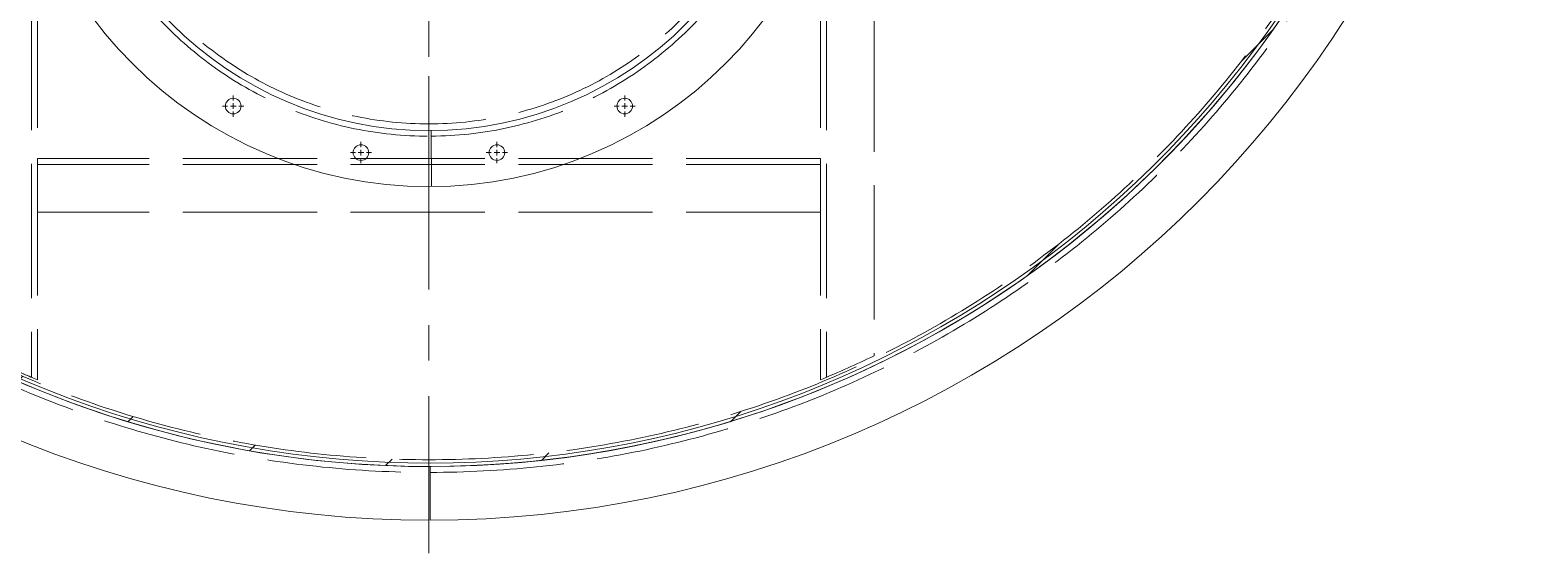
# Model space of a CAD drawing. Header units: millimetres. Extents: x 163705 to 1616509, y 81827 to 302547.
# Drawn here: x 1277578 to 1278908, y 143357 to 143825 of the extents above; entities that cross this region are included whole.
import ezdxf

# ---------------------------------------------------------------- set-up
doc = ezdxf.new("R2010")
doc.units = ezdxf.units.MM
doc.header["$LTSCALE"] = 10
doc.linetypes.add('ACAD_ISO02W100', pattern=[15, 12, -3])
doc.linetypes.add('CENTER2', pattern=[28.575000000000003, 19.05, -3.175, 3.175, -3.175])
for name, color, linetype, lineweight in [('1-中心线', 1, 'CENTER2', 0), ('1-虚线', 8, 'ACAD_ISO02W100', 0), ('1-设备轮廓', 2, 'Continuous', 18)]:
    doc.layers.add(name, color=color, linetype=linetype, lineweight=lineweight)

# ---------------------------------------------------------------- blocks, each defined once
blk = doc.blocks.new('SW_CENTERMARKSYMBOL_13')
at = {"layer": '1-中心线'}
for q in [(0, -927.4999999999999), (0, -1002.5)]:
    blk.add_line((0, -4.999999999999866), q, dxfattribs=at)
blk = doc.blocks.new('SW_CENTERMARKSYMBOL_25')
at = {"layer": '1-中心线'}
for p, q in [((-4.999999999999866, 0), (-9.499999999999787, 0)), ((0, 0), (-2.499999999999725, 0)), ((0, 4.999999999999866), (0, 9.499999999999787)), ((0, 0), (0, 2.499999999999933)), ((0, 0), (0, -2.499999999999933)), ((0, 0), (2.500000000000141, 0)), ((5.000000000000282, 0), (9.500000000000203, 0)), ((0, -5.000000000000074), (0, -9.499999999999995))]:
    blk.add_line(p, q, dxfattribs=at)
blk = doc.blocks.new('SW_CENTERMARKSYMBOL_26')
at = {"layer": '1-中心线'}
for p, q in [((-5.000000000000282, 0), (-9.500000000000203, 0)), ((0, 0), (-2.500000000000141, 0)), ((0, 5.000000000000074), (0, 9.499999999999995)), ((0, 0), (0, 2.499999999999933)), ((0, 0), (0, -2.499999999999933)), ((0, 0), (2.499999999999725, 0)), ((4.999999999999866, 0), (9.499999999999787, 0)), ((0, -5.000000000000074), (0, -9.499999999999995))]:
    blk.add_line(p, q, dxfattribs=at)
blk = doc.blocks.new('SW_CENTERMARKSYMBOL_27')
at = {"layer": '1-中心线'}
for p, q in [((-4.999999999999866, 0), (-9.499999999999787, 0)), ((0, 0), (-2.499999999999725, 0)), ((0, 4.999999999999866), (0, 9.499999999999787)), ((0, 0), (0, 2.499999999999725)), ((0, 0), (0, -2.500000000000141)), ((0, 0), (2.500000000000141, 0)), ((5.000000000000282, 0), (9.500000000000203, 0)), ((0, -5.000000000000074), (0, -9.500000000000203))]:
    blk.add_line(p, q, dxfattribs=at)
blk = doc.blocks.new('SW_CENTERMARKSYMBOL_28')
at = {"layer": '1-中心线'}
for p, q in [((-4.999999999999866, 0), (-9.499999999999787, 0)), ((0, 0), (-2.500000000000141, 0)), ((0, 5.000000000000074), (0, 9.499999999999995)), ((0, 0), (0, 2.499999999999933)), ((0, 0), (0, -2.499999999999933)), ((0, 0), (2.500000000000141, 0)), ((4.999999999999866, 0), (9.500000000000203, 0)), ((0, -4.999999999999866), (0, -9.499999999999787))]:
    blk.add_line(p, q, dxfattribs=at)
blk = doc.blocks.new('SW_CENTERMARKSYMBOL_37')
at = {"layer": '1-中心线'}
for p, q in [((0, 4.999999999999866), (0, 377.4999999999998)), ((-5.000000000000282, 0), (-377.5000000000001, 0)), ((0, 0), (-2.500000000000141, 0)), ((0, 0), (0, 2.499999999999933)), ((0, 0), (0, -2.500000000000141)), ((0, 0), (2.499999999999725, 0)), ((4.999999999999866, 0), (377.4999999999997, 0)), ((0, -5.000000000000074), (0, -377.5000000000001))]:
    blk.add_line(p, q, dxfattribs=at)
blk = doc.blocks.new('LFHBF-LC1-00A_俯视图')
at = {"layer": '1-虚线', "lineweight": 18}
h = blk.add_hatch(dxfattribs=at)
h.set_pattern_fill('ANSI31', color=256, scale=30, style=0)
h.set_pattern_definition([(45, (-1357.895826168232, -803.9953098043657), (-67.35192090801866, 67.35192090801866), [])])
edge = h.paths.add_edge_path(flags=0)
edge.add_arc((1002.5, 1308.982633047315), 925, 0, 360)
edge = h.paths.add_edge_path(flags=0)
edge.add_arc((1002.5, 1308.982633047315), 919, 0, 360)
at = {"lineweight": 18}
for p, q in [((1002.5, 633.9826330473152), (1002.5, 683.982633047315)), ((1004.807692307692, 633.9897337062569), (1004.499999999999, 683.9887869517311))]:
    blk.add_line(p, q, dxfattribs=at)
at = {"layer": '1-虚线', "lineweight": 18}
for p, q in [((652.4999999999964, 2156.560948012958), (652.5000000000023, 461.40431808167)), ((1352.499999999996, 2156.56094801296), (1352.500000000002, 461.4043180816725)), ((647.1999999999966, 2154.352912865572), (647.2000000000025, 463.6123532290555)), ((1357.799999999997, 2154.352912865575), (1357.800000000002, 463.612353229058)), ((1400.499999999996, 2135.10913667736), (1400.500000000002, 482.8561294172735)), ((652.5000000000007, 658.982633047314), (652.5000000000009, 610.9826330473138)), ((1352.5, 658.9826330473163), (652.5000000000007, 658.982633047314)), ((1352.5, 653.6826330473164), (652.5000000000007, 653.6826330473139)), ((1352.5, 658.9826330473163), (1352.500000000001, 610.9826330473163)), ((1352.500000000001, 610.9826330473163), (652.5000000000009, 610.9826330473138))]:
    blk.add_line(p, q, dxfattribs=at)
at = {"layer": '1-虚线', "lineweight": 18, "flags": 128}
for points in [[(640.0362277061436, 466.6590528392649), (642.7705145046455, 465.4877028519711), (645.1032467635514, 464.496658755234), (646.6178831859982, 463.8572465323996), (647.1900888865746, 463.6165188313678), (647.2000000000025, 463.6123532290555)], [(1364.963772293861, 466.6590528392674), (1362.229485495359, 465.4877028519736), (1359.896753236454, 464.4966587552365), (1358.382116814007, 463.8572465324019), (1357.80991111343, 463.6165188313701), (1357.800000000002, 463.612353229058)]]:
    blk.add_lwpolyline(points, dxfattribs=at)
at = {"layer": '1-虚线', "lineweight": 18}
for centre, radius in [((1002.5, 1308.982633047315), 919), ((1002.5, 1008.982633047315), 319)]:
    blk.add_circle(centre, radius, dxfattribs=at)
for centre, radius, start, end in [((1002.5, 1308.982633047315), 930.3000000000002, 270.0619413953247, 270), ((1002.5, 1008.982633047315), 329.9999999999998, 270.3525916378453, 270), ((1002.5, 1308.982633047315), 917.0000000000003, 244.2767948232495, 247.5622532444379), ((1002.5, 1308.982633047315), 917, 292.437746755562, 295.7232051767504)]:
    blk.add_arc(centre, radius, start, end, dxfattribs=at)
at = {"layer": '1-设备轮廓'}
for p, q in [((1002.5, 335.9826330473147), (1002.5, 383.9826330473147)), ((1003.551891891892, 335.9832016376927), (1003.5, 383.9831735880132))]:
    blk.add_line(p, q, dxfattribs=at)
for centre, radius in [((1002.5, 1008.982633047312), 375), ((1002.5, 1008.982633047312), 324.9999999999995), ((827.4999999999982, 705.8737417227599), 7), ((1177.499999999998, 705.8737417227574), 7), ((941.7231378165725, 664.2999194930396), 7), ((1063.276862183423, 664.2999194930389), 7)]:
    blk.add_circle(centre, radius, dxfattribs=at)
for radius, start, end in [(973, 270.0619413953247, 270), (925.0000000000005, 20.23955051540214, 270), (922.0000000000003, 20.30830432585196, 339.691695674148), (925.0000000000003, 180, 339.7604494845979), (925.0000000000003, 270.0619413953247, 339.7604494845979)]:
    blk.add_arc((1002.5, 1308.982633047315), radius, start, end, dxfattribs=at)
at = {"layer": '1-中心线'}
for name, p in [('SW_CENTERMARKSYMBOL_13', (1002.5, 1308.982633047315)), ('SW_CENTERMARKSYMBOL_37', (1002.5, 1008.982633047312)), ('SW_CENTERMARKSYMBOL_25', (827.4999999999982, 705.8737417227599)), ('SW_CENTERMARKSYMBOL_28', (1177.499999999998, 705.8737417227574)), ('SW_CENTERMARKSYMBOL_26', (941.7231378165725, 664.2999194930396)), ('SW_CENTERMARKSYMBOL_27', (1063.276862183423, 664.2999194930389))]:
    blk.add_blockref(name, p, dxfattribs=at)

msp = doc.modelspace()

# ---------------------------------------------------------------- block references
msp.add_blockref('LFHBF-LC1-00A_俯视图', (1276932.396026935, 143050.6375768663))

doc.saveas('drawing.dxf')
